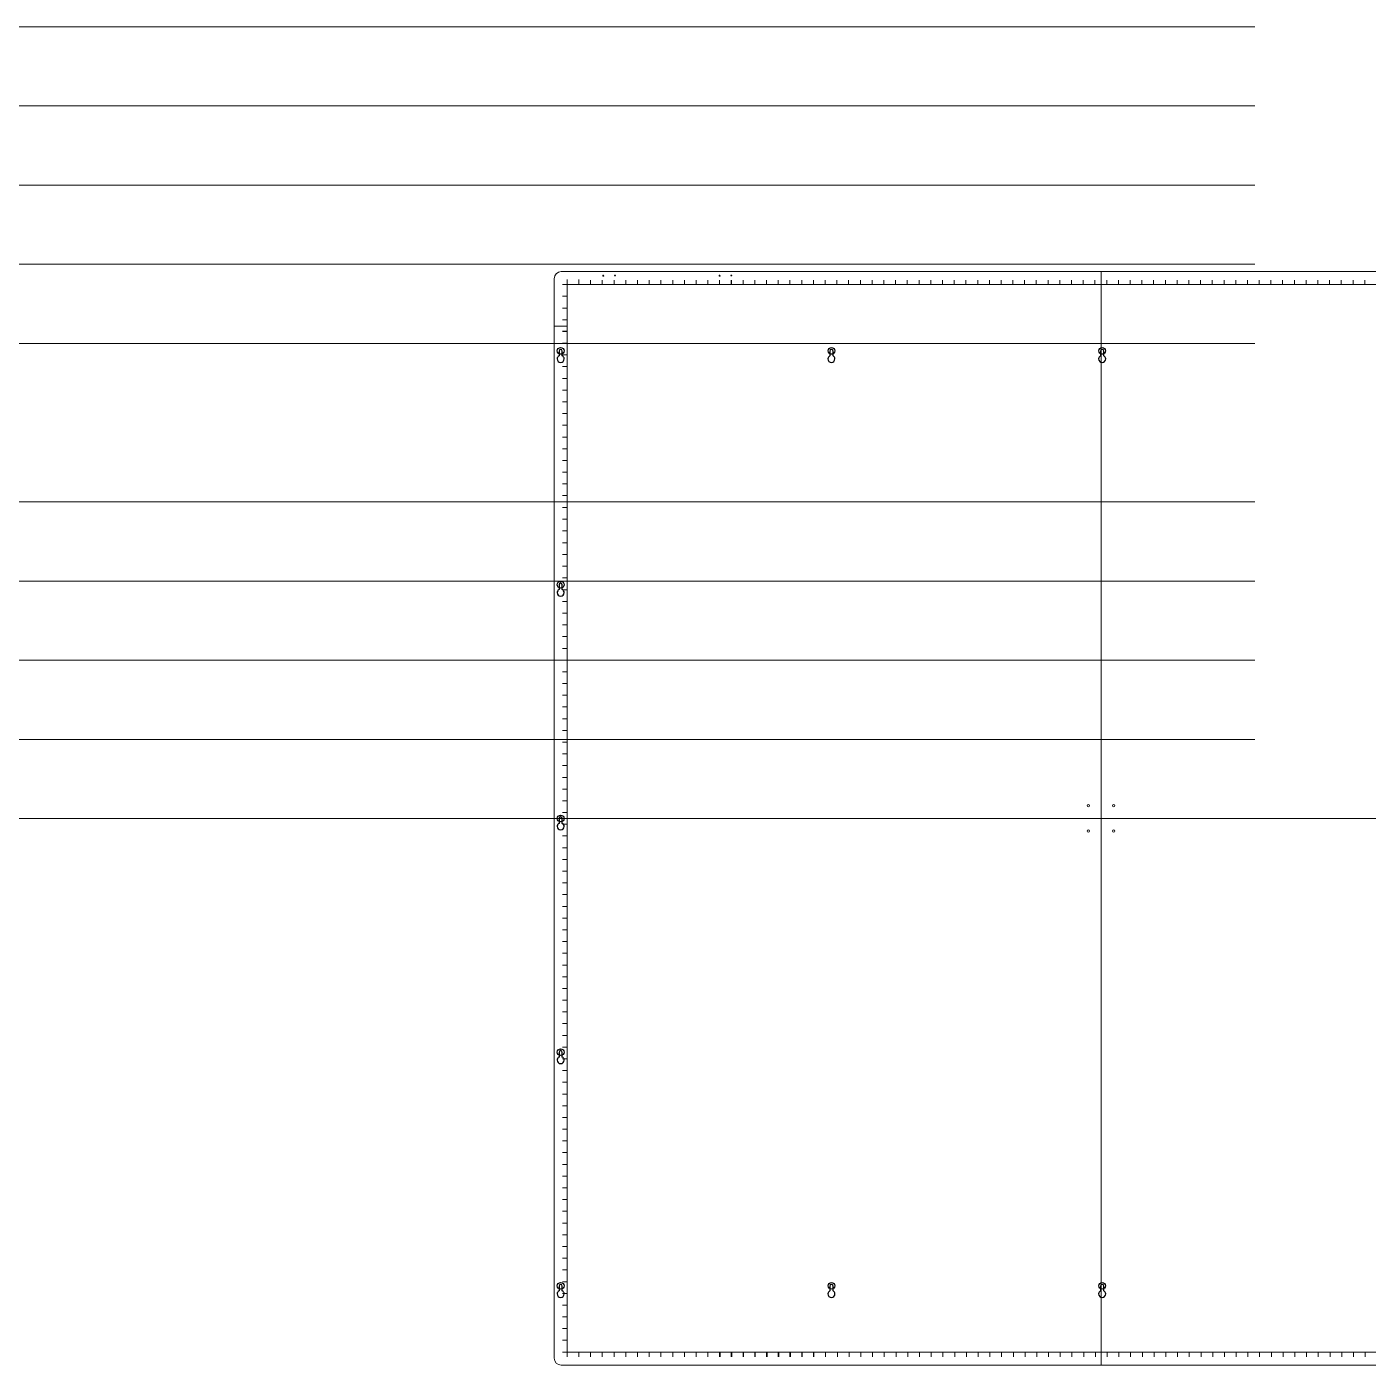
# Model space of a CAD drawing. Header units: millimetres. Extents: x -1390 to 6316, y -1840 to 2435.
# Drawn here: x 767 to 1682, y -1673 to -760 of the extents above; entities that cross this region are included whole.
import ezdxf

# ---------------------------------------------------------------- set-up
doc = ezdxf.new("R2010")
doc.units = ezdxf.units.MM
for name, color, linetype, lineweight, true_color in [('Build platform acrylic', 1, 'CONTINUOUS', 0, 0xff0000), ('Build platform acrylic text', 5, 'CONTINUOUS', 0, 0x0000ff), ('Referance lines', 3, 'CONTINUOUS', 0, 0x00ff00)]:
    doc.layers.add(name, color=color, linetype=linetype, lineweight=lineweight, true_color=true_color)
doc.layers.add('Layer_1', color=7, linetype='CONTINUOUS', true_color=0xffffff)

msp = doc.modelspace()

# ---------------------------------------------------------------- linework, layer by layer
at = {"layer": 'Build platform acrylic', "color": 1, "true_color": 0xff0000}
for p, q in [((1776.16, -927.03), (1223.84, -927.03)), ((1127.03, -1576.16), (1127.03, -1023.84)), ((1776.16, -1672.97), (1223.84, -1672.97))]:
    msp.add_line(p, q, dxfattribs=at)
for points in [[(1127.03, -1115.84), (1127.03, -931.83)], [(1131.83, -927.03), (1315.84, -927.03), (1315.84, -927.03)], [(1491.34, -1292.15), (1491.34, -1292.15)], [(1508.66, -1292.15), (1508.66, -1292.15)], [(1491.34, -1309.48), (1491.34, -1309.48)], [(1508.61, -1309.48), (1508.61, -1309.48)], [(1127.03, -1668.17), (1127.03, -1484.16)], [(1315.84, -1672.97), (1131.83, -1672.97)]]:
    msp.add_lwpolyline(points, dxfattribs=at)
for points in [[(1127.03, -931.83), (1127.03, -929.18), (1129.18, -927.03), (1131.83, -927.03)], [(1490.54, -1291.35), (1490.54, -1290.91), (1490.89, -1290.55), (1491.34, -1290.55)], [(1491.34, -1292.15), (1490.89, -1292.15), (1490.54, -1291.79), (1490.54, -1291.35)], [(1491.34, -1290.55), (1491.78, -1290.55), (1492.14, -1290.91), (1492.14, -1291.35)], [(1492.14, -1291.35), (1492.14, -1291.79), (1491.78, -1292.15), (1491.34, -1292.15)], [(1507.86, -1291.35), (1507.86, -1290.91), (1508.22, -1290.55), (1508.66, -1290.55)], [(1508.66, -1292.15), (1508.22, -1292.15), (1507.86, -1291.79), (1507.86, -1291.35)], [(1508.66, -1290.55), (1509.1, -1290.55), (1509.46, -1290.91), (1509.46, -1291.35)], [(1509.46, -1291.35), (1509.46, -1291.79), (1509.1, -1292.15), (1508.66, -1292.15)], [(1490.54, -1308.68), (1490.54, -1308.24), (1490.89, -1307.88), (1491.34, -1307.88)], [(1491.34, -1307.88), (1491.78, -1307.88), (1492.14, -1308.24), (1492.14, -1308.68)], [(1507.81, -1308.68), (1507.81, -1308.24), (1508.17, -1307.88), (1508.61, -1307.88)], [(1508.61, -1307.88), (1509.06, -1307.88), (1509.41, -1308.24), (1509.41, -1308.68)], [(1491.34, -1309.48), (1490.89, -1309.48), (1490.54, -1309.12), (1490.54, -1308.68)], [(1492.14, -1308.68), (1492.14, -1309.12), (1491.78, -1309.48), (1491.34, -1309.48)], [(1508.61, -1309.48), (1508.17, -1309.48), (1507.81, -1309.12), (1507.81, -1308.68)], [(1509.41, -1308.68), (1509.41, -1309.12), (1509.06, -1309.48), (1508.61, -1309.48)], [(1131.83, -1672.97), (1129.18, -1672.97), (1127.03, -1670.82), (1127.03, -1668.17)]]:
    msp.add_open_spline(points, degree=3, dxfattribs=at)
at = {"layer": 'Build platform acrylic text', "color": 5, "true_color": 0x0000ff}
for p, q in [((1500, -1672.97), (1500, -927.03)), ((1872.97, -1300), (1127.03, -1300))]:
    msp.add_line(p, q, dxfattribs=at)
at = {"layer": 'Build platform acrylic text'}
for p, q in [((1127.03, -964.19), (1135.83, -964.19)), ((1125.78, -1300), (1678.11, -1300))]:
    msp.add_line(p, q, dxfattribs=at)
at = {"layer": 'Build platform acrylic text', "color": 5, "true_color": 0x0000ff}
for points in [[(1135.83, -932.42), (1135.83, -1114.92)], [(1135.83, -932.75), (1135.83, -1114.92)], [(1143.83, -932.42), (1143.83, -935.67)], [(1143.83, -935.83), (1143.83, -932.75)], [(1143.83, -935.83), (1143.83, -932.75)], [(1151.83, -932.75), (1151.83, -935.83)], [(1151.83, -932.75), (1151.83, -935.83)], [(1159.83, -935.83), (1159.83, -932.75)], [(1159.83, -935.83), (1159.83, -932.75)], [(1160.15, -929.81), (1160.15, -929.81)], [(1167.83, -932.75), (1167.83, -935.83)], [(1167.83, -932.75), (1167.83, -935.83)], [(1168.19, -929.66), (1168.19, -929.66)], [(1175.83, -935.83), (1175.83, -932.75)], [(1175.84, -935.83), (1175.84, -932.75)], [(1183.83, -932.75), (1183.83, -935.83)], [(1183.84, -932.75), (1183.84, -935.83)], [(1191.83, -935.83), (1191.83, -932.75)], [(1191.84, -935.83), (1191.84, -932.75)], [(1199.83, -932.75), (1199.83, -935.83)], [(1199.84, -932.75), (1199.84, -935.83)], [(1207.83, -935.83), (1207.83, -932.75)], [(1207.84, -935.83), (1207.84, -932.75)], [(1215.83, -932.75), (1215.83, -935.83)], [(1215.84, -932.75), (1215.84, -935.83)], [(1223.83, -935.83), (1223.83, -932.75)], [(1223.84, -935.83), (1223.84, -932.75)], [(1231.83, -932.75), (1231.83, -935.83)], [(1231.84, -932.75), (1231.84, -935.83)], [(1239.5, -929.81), (1239.5, -929.81)], [(1239.83, -935.83), (1239.83, -932.75)], [(1239.84, -935.83), (1239.84, -932.75)], [(1247.54, -929.66), (1247.54, -929.66)], [(1247.83, -932.75), (1247.83, -935.83)], [(1247.84, -932.75), (1247.84, -935.83)], [(1255.83, -935.83), (1255.83, -932.75)], [(1255.84, -935.83), (1255.84, -932.75)], [(1263.84, -932.75), (1263.84, -935.83)], [(1263.84, -932.75), (1263.84, -935.83)], [(1271.83, -935.83), (1271.83, -932.75)], [(1271.84, -935.83), (1271.84, -932.75)], [(1279.84, -932.75), (1279.84, -935.83)], [(1279.84, -932.75), (1279.84, -935.83)], [(1287.84, -935.83), (1287.84, -932.75)], [(1287.84, -935.83), (1287.84, -932.75)], [(1295.84, -932.75), (1295.84, -935.83)], [(1295.84, -932.75), (1295.84, -935.83)], [(1295.84, -935.83), (1295.84, -932.75)], [(1303.84, -935.83), (1303.84, -932.75)], [(1303.84, -935.83), (1303.84, -932.75)], [(1303.84, -932.75), (1303.84, -935.83)], [(1311.84, -935.83), (1311.84, -932.75)], [(1319.84, -932.75), (1319.84, -935.83)], [(1327.84, -935.83), (1327.84, -932.75)], [(1335.84, -932.75), (1335.84, -935.83)], [(1343.84, -935.83), (1343.84, -932.75)], [(1351.84, -932.75), (1351.84, -935.83)], [(1359.84, -935.83), (1359.84, -932.75)], [(1367.84, -932.75), (1367.84, -935.83)], [(1375.84, -935.83), (1375.84, -932.75)], [(1383.84, -932.75), (1383.84, -935.83)], [(1391.84, -935.83), (1391.84, -932.75)], [(1399.84, -932.75), (1399.84, -935.83)], [(1407.84, -935.83), (1407.84, -932.75)], [(1415.84, -932.75), (1415.84, -935.83)], [(1423.84, -935.83), (1423.84, -932.75)], [(1431.84, -932.75), (1431.84, -935.83)], [(1439.84, -935.83), (1439.84, -932.75)], [(1447.84, -932.75), (1447.84, -935.83)], [(1447.84, -935.83), (1447.84, -932.75)], [(1455.84, -935.83), (1455.84, -932.75)], [(1455.84, -932.75), (1455.84, -935.83)], [(1463.84, -935.83), (1463.84, -932.75)], [(1471.84, -932.75), (1471.84, -935.83)], [(1479.84, -935.83), (1479.84, -932.75)], [(1487.84, -932.75), (1487.84, -935.83)], [(1495.84, -935.83), (1495.84, -932.75)], [(1503.84, -932.75), (1503.84, -935.83)], [(1511.84, -935.83), (1511.84, -932.75)], [(1519.84, -932.75), (1519.84, -935.83)], [(1527.84, -935.83), (1527.84, -932.75)], [(1535.84, -932.75), (1535.84, -935.83)], [(1543.84, -935.83), (1543.84, -932.75)], [(1551.84, -932.75), (1551.84, -935.83)], [(1559.84, -935.83), (1559.84, -932.75)], [(1567.84, -932.75), (1567.84, -935.83)], [(1575.84, -935.83), (1575.84, -932.75)], [(1583.84, -932.75), (1583.84, -935.83)], [(1591.84, -935.83), (1591.84, -932.75)], [(1599.84, -932.75), (1599.84, -935.83)], [(1599.84, -935.83), (1599.84, -932.75)], [(1607.84, -935.83), (1607.84, -932.75)], [(1607.84, -932.75), (1607.84, -935.83)], [(1615.84, -935.83), (1615.84, -932.75)], [(1623.84, -932.75), (1623.84, -935.83)], [(1631.85, -935.83), (1631.85, -932.75)], [(1639.84, -932.75), (1639.84, -935.83)], [(1647.85, -935.83), (1647.85, -932.75)], [(1655.85, -932.75), (1655.85, -935.83)], [(1663.85, -935.83), (1663.85, -932.75)], [(1671.85, -932.75), (1671.85, -935.83)], [(1679.85, -935.83), (1679.85, -932.75)], [(1315.08, -935.83), (1132.59, -935.83)], [(1315.08, -935.83), (1132.59, -935.83)], [(1467.09, -935.83), (1284.59, -935.83)], [(1619.09, -935.83), (1436.59, -935.83)], [(1771.09, -935.83), (1588.6, -935.83)], [(1132.59, -943.83), (1135.83, -943.83)], [(1132.59, -943.83), (1135.83, -943.83)], [(1132.59, -951.83), (1135.83, -951.83)], [(1132.59, -959.83), (1135.83, -959.83)], [(1132.59, -967.83), (1135.83, -967.83)], [(1132.75, -967.67), (1135.83, -967.67)], [(1132.59, -975.83), (1135.83, -975.83)], [(1132.59, -983.83), (1135.83, -983.83)], [(1132.59, -991.83), (1135.83, -991.83)], [(1132.59, -999.83), (1135.83, -999.83)], [(1132.59, -1007.83), (1135.83, -1007.83)], [(1132.59, -1015.83), (1135.83, -1015.83)], [(1132.59, -1023.84), (1135.83, -1023.84)], [(1132.59, -1031.84), (1135.83, -1031.84)], [(1135.83, -1028.74), (1135.83, -1211.24)], [(1132.59, -1039.84), (1135.83, -1039.84)], [(1132.59, -1047.84), (1135.83, -1047.84)], [(1132.59, -1055.84), (1135.83, -1055.84)], [(1132.59, -1063.84), (1135.83, -1063.84)], [(1132.59, -1071.84), (1135.83, -1071.84)], [(1132.59, -1079.84), (1135.83, -1079.84)], [(1132.59, -1087.84), (1135.83, -1087.84)], [(1132.59, -1095.84), (1135.83, -1095.84)], [(1132.59, -1103.84), (1135.83, -1103.84)], [(1132.75, -1111.99), (1135.83, -1111.99)], [(1135.83, -1119.99), (1132.75, -1119.99)], [(1132.75, -1127.99), (1135.83, -1127.99)], [(1135.83, -1135.99), (1132.75, -1135.99)], [(1132.75, -1143.99), (1135.83, -1143.99)], [(1135.83, -1151.99), (1132.75, -1151.99)], [(1132.75, -1159.99), (1135.83, -1159.99)], [(1135.83, -1167.99), (1132.75, -1167.99)], [(1132.75, -1175.99), (1135.83, -1175.99)], [(1135.83, -1183.99), (1132.75, -1183.99)], [(1135.83, -1180.74), (1135.83, -1363.24)], [(1135.83, -1191.99), (1132.75, -1191.99)], [(1132.75, -1191.99), (1135.83, -1191.99)], [(1132.75, -1199.99), (1135.83, -1199.99)], [(1135.83, -1199.99), (1132.75, -1199.99)], [(1135.83, -1207.99), (1132.75, -1207.99)], [(1132.75, -1215.99), (1135.83, -1215.99)], [(1135.83, -1223.99), (1132.75, -1223.99)], [(1132.75, -1231.99), (1135.83, -1231.99)], [(1135.83, -1239.99), (1132.75, -1239.99)], [(1132.75, -1247.99), (1135.83, -1247.99)], [(1135.83, -1255.99), (1132.75, -1255.99)], [(1132.75, -1263.99), (1135.83, -1263.99)], [(1135.83, -1271.99), (1132.75, -1271.99)], [(1132.75, -1279.99), (1135.83, -1279.99)], [(1135.83, -1287.99), (1132.75, -1287.99)], [(1132.75, -1295.99), (1135.83, -1295.99)], [(1135.83, -1303.99), (1132.75, -1303.99)], [(1132.75, -1311.99), (1135.83, -1311.99)], [(1135.83, -1319.99), (1132.75, -1319.99)], [(1132.75, -1327.99), (1135.83, -1327.99)], [(1135.83, -1332.75), (1135.83, -1515.24)], [(1135.83, -1335.99), (1132.75, -1335.99)], [(1135.83, -1343.99), (1132.75, -1343.99)], [(1132.75, -1343.99), (1135.83, -1343.99)], [(1132.75, -1351.99), (1135.83, -1351.99)], [(1135.83, -1351.99), (1132.75, -1351.99)], [(1135.83, -1359.99), (1132.75, -1359.99)], [(1132.75, -1367.99), (1135.83, -1367.99)], [(1135.83, -1375.99), (1132.75, -1375.99)], [(1132.75, -1383.99), (1135.83, -1383.99)], [(1135.83, -1391.99), (1132.75, -1391.99)], [(1132.75, -1399.99), (1135.83, -1399.99)], [(1135.83, -1407.99), (1132.75, -1407.99)], [(1132.75, -1415.99), (1135.83, -1415.99)], [(1135.83, -1423.99), (1132.75, -1423.99)], [(1132.75, -1431.99), (1135.83, -1431.99)], [(1135.83, -1439.99), (1132.75, -1439.99)], [(1132.75, -1447.99), (1135.83, -1447.99)], [(1135.83, -1455.99), (1132.75, -1455.99)], [(1132.75, -1464), (1135.83, -1464)], [(1135.83, -1471.99), (1132.75, -1471.99)], [(1132.75, -1480), (1135.83, -1480)], [(1135.83, -1488), (1132.75, -1488)], [(1135.83, -1484.75), (1135.83, -1667.25)], [(1135.83, -1485.08), (1135.83, -1667.25)], [(1135.83, -1496), (1132.75, -1496)], [(1132.75, -1496), (1135.83, -1496)], [(1132.75, -1504), (1135.83, -1504)], [(1135.83, -1504), (1132.75, -1504)], [(1135.83, -1512), (1132.75, -1512)], [(1132.75, -1520), (1135.83, -1520)], [(1135.83, -1528), (1132.75, -1528)], [(1132.75, -1536), (1135.83, -1536)], [(1135.83, -1544), (1132.75, -1544)], [(1132.75, -1552), (1135.83, -1552)], [(1135.83, -1560), (1132.75, -1560)], [(1132.75, -1568), (1135.83, -1568)], [(1135.83, -1576), (1132.75, -1576)], [(1132.75, -1584), (1135.83, -1584)], [(1135.83, -1592), (1132.75, -1592)], [(1132.75, -1600), (1135.83, -1600)], [(1135.83, -1608), (1132.75, -1608)], [(1132.75, -1616), (1135.83, -1616)], [(1135.83, -1624), (1132.75, -1624)], [(1132.75, -1632), (1135.83, -1632)], [(1135.83, -1640), (1132.75, -1640)], [(1132.75, -1648), (1135.83, -1648)], [(1132.59, -1664.17), (1315.08, -1664.17)], [(1135.83, -1656), (1132.75, -1656)], [(1143.83, -1667.25), (1143.83, -1664)], [(1143.83, -1664.17), (1143.83, -1667.25)], [(1151.83, -1667.25), (1151.83, -1664.17)], [(1159.83, -1664.17), (1159.83, -1667.25)], [(1167.83, -1667.25), (1167.83, -1664.17)], [(1175.83, -1664.17), (1175.83, -1667.25)], [(1183.83, -1667.25), (1183.83, -1664.17)], [(1191.83, -1664.17), (1191.83, -1667.25)], [(1199.83, -1667.25), (1199.83, -1664.17)], [(1207.83, -1664.17), (1207.83, -1667.25)], [(1215.83, -1667.25), (1215.83, -1664.17)], [(1223.83, -1664.17), (1223.83, -1667.25)], [(1228.91, -1664.17), (1411.41, -1664.17)], [(1231.83, -1667.25), (1231.83, -1664.17)], [(1239.83, -1664.17), (1239.83, -1667.25)], [(1240.16, -1664.17), (1240.16, -1667.25)], [(1247.83, -1667.25), (1247.83, -1664.17)], [(1248.16, -1667.25), (1248.16, -1664.17)], [(1255.83, -1664.17), (1255.83, -1667.25)], [(1256.16, -1664.17), (1256.16, -1667.25)], [(1263.84, -1667.25), (1263.84, -1664.17)], [(1264.16, -1667.25), (1264.16, -1664.17)], [(1271.83, -1664.17), (1271.83, -1667.25)], [(1272.16, -1664.17), (1272.16, -1667.25)], [(1279.84, -1667.25), (1279.84, -1664.17)], [(1280.16, -1667.25), (1280.16, -1664.17)], [(1287.84, -1664.17), (1287.84, -1667.25)], [(1288.16, -1664.17), (1288.16, -1667.25)], [(1295.84, -1667.25), (1295.84, -1664.17)], [(1296.16, -1667.25), (1296.16, -1664.17)], [(1303.84, -1664.17), (1303.84, -1667.25)], [(1304.16, -1664.17), (1304.16, -1667.25)], [(1312.16, -1667.25), (1312.16, -1664.17)], [(1320.16, -1664.17), (1320.16, -1667.25)], [(1328.16, -1667.25), (1328.16, -1664.17)], [(1336.16, -1664.17), (1336.16, -1667.25)], [(1344.16, -1667.25), (1344.16, -1664.17)], [(1352.16, -1664.17), (1352.16, -1667.25)], [(1360.16, -1667.25), (1360.16, -1664.17)], [(1368.16, -1664.17), (1368.16, -1667.25)], [(1376.16, -1667.25), (1376.16, -1664.17)], [(1380.91, -1664.17), (1563.41, -1664.17)], [(1384.16, -1664.17), (1384.16, -1667.25)], [(1392.16, -1664.17), (1392.16, -1667.25)], [(1392.16, -1667.25), (1392.16, -1664.17)], [(1400.16, -1667.25), (1400.16, -1664.17)], [(1400.16, -1664.17), (1400.16, -1667.25)], [(1408.16, -1664.17), (1408.16, -1667.25)], [(1416.16, -1667.25), (1416.16, -1664.17)], [(1424.16, -1664.17), (1424.16, -1667.25)], [(1432.16, -1667.25), (1432.16, -1664.17)], [(1440.16, -1664.17), (1440.16, -1667.25)], [(1448.16, -1667.25), (1448.16, -1664.17)], [(1456.16, -1664.17), (1456.16, -1667.25)], [(1464.16, -1667.25), (1464.16, -1664.17)], [(1472.16, -1664.17), (1472.16, -1667.25)], [(1480.16, -1667.25), (1480.16, -1664.17)], [(1488.16, -1664.17), (1488.16, -1667.25)], [(1496.16, -1667.25), (1496.16, -1664.17)], [(1504.16, -1664.17), (1504.16, -1667.25)], [(1512.16, -1667.25), (1512.16, -1664.17)], [(1520.16, -1664.17), (1520.16, -1667.25)], [(1528.16, -1667.25), (1528.16, -1664.17)], [(1532.91, -1664.17), (1715.41, -1664.17)], [(1536.16, -1664.17), (1536.16, -1667.25)], [(1544.16, -1664.17), (1544.16, -1667.25)], [(1544.16, -1667.25), (1544.16, -1664.17)], [(1552.16, -1667.25), (1552.16, -1664.17)], [(1552.16, -1664.17), (1552.16, -1667.25)], [(1560.16, -1664.17), (1560.16, -1667.25)], [(1568.16, -1667.25), (1568.16, -1664.17)], [(1576.16, -1664.17), (1576.16, -1667.25)], [(1584.16, -1667.25), (1584.16, -1664.17)], [(1592.16, -1664.17), (1592.16, -1667.25)], [(1600.16, -1667.25), (1600.16, -1664.17)], [(1608.16, -1664.17), (1608.16, -1667.25)], [(1616.16, -1667.25), (1616.16, -1664.17)], [(1624.16, -1664.17), (1624.16, -1667.25)], [(1632.16, -1667.25), (1632.16, -1664.17)], [(1640.16, -1664.17), (1640.16, -1667.25)], [(1648.16, -1667.25), (1648.16, -1664.17)], [(1656.16, -1664.17), (1656.16, -1667.25)], [(1664.16, -1667.25), (1664.16, -1664.17)], [(1672.16, -1664.17), (1672.16, -1667.25)], [(1680.16, -1667.25), (1680.16, -1664.17)]]:
    msp.add_lwpolyline(points, dxfattribs=at)
for points in [[(1160.47, -929.41), (1160.28, -929.41), (1160.15, -929.57), (1160.15, -929.81)], [(1160.15, -929.81), (1160.15, -930.02), (1160.27, -930.16), (1160.46, -930.16)], [(1160.46, -930.16), (1160.61, -930.16), (1160.73, -930.09), (1160.79, -929.99)], [(1160.81, -929.9), (1160.81, -929.62), (1160.71, -929.41), (1160.47, -929.41)], [(1160.79, -929.99), (1160.8, -929.96), (1160.81, -929.94), (1160.81, -929.9)], [(1168.48, -929.4), (1168.29, -929.4), (1168.19, -929.52), (1168.19, -929.66)], [(1168.19, -929.66), (1168.19, -929.82), (1168.31, -929.91), (1168.51, -929.96)], [(1168.76, -929.66), (1168.76, -929.53), (1168.68, -929.4), (1168.48, -929.4)], [(1168.51, -929.96), (1168.65, -929.92), (1168.76, -929.81), (1168.76, -929.66)], [(1239.82, -929.41), (1239.63, -929.41), (1239.5, -929.57), (1239.5, -929.81)], [(1239.5, -929.81), (1239.5, -930.02), (1239.62, -930.16), (1239.81, -930.16)], [(1239.81, -930.16), (1239.96, -930.16), (1240.08, -930.09), (1240.14, -929.99)], [(1240.16, -929.9), (1240.16, -929.62), (1240.05, -929.41), (1239.82, -929.41)], [(1240.14, -929.99), (1240.15, -929.96), (1240.16, -929.94), (1240.16, -929.9)], [(1247.83, -929.4), (1247.64, -929.4), (1247.54, -929.52), (1247.54, -929.66)], [(1247.54, -929.66), (1247.54, -929.82), (1247.66, -929.91), (1247.85, -929.96)], [(1248.11, -929.66), (1248.11, -929.53), (1248.03, -929.4), (1247.83, -929.4)], [(1247.85, -929.96), (1248, -929.92), (1248.11, -929.81), (1248.11, -929.66)]]:
    msp.add_open_spline(points, degree=3, dxfattribs=at)
at = {"layer": 'Layer_1', "color": 1, "true_color": 0xff0000}
for points in [[(1129.03, -986.56), (1129.03, -986.56)], [(1130.31, -981.28), (1130.31, -984.48)], [(1132.55, -984.48), (1132.55, -981.28)], [(1313.69, -986.56), (1313.69, -986.56)], [(1314.97, -981.28), (1314.97, -984.48)], [(1317.21, -984.48), (1317.21, -981.28)], [(1498.35, -986.56), (1498.35, -986.56)], [(1499.63, -981.28), (1499.63, -984.48)], [(1501.87, -984.48), (1501.87, -981.28)], [(1130.31, -1140.72), (1130.31, -1143.92)], [(1132.55, -1143.92), (1132.55, -1140.72)], [(1129.03, -1146), (1129.03, -1146)], [(1129.03, -1305.44), (1129.03, -1305.44)], [(1130.31, -1300.16), (1130.31, -1303.36)], [(1132.55, -1303.36), (1132.55, -1300.16)], [(1130.31, -1459.6), (1130.31, -1462.8)], [(1132.55, -1462.8), (1132.55, -1459.6)], [(1129.03, -1464.87), (1129.03, -1464.87)], [(1130.31, -1619.03), (1130.31, -1622.23)], [(1132.55, -1622.23), (1132.55, -1619.03)], [(1314.98, -1619.03), (1314.98, -1622.23)], [(1317.22, -1622.23), (1317.22, -1619.03)], [(1499.63, -1619.03), (1499.63, -1622.23)], [(1501.87, -1622.23), (1501.87, -1619.03)], [(1129.03, -1624.31), (1129.03, -1624.31)], [(1313.7, -1624.31), (1313.7, -1624.31)], [(1498.35, -1624.31), (1498.35, -1624.31)]]:
    msp.add_lwpolyline(points, dxfattribs=at)
at = {"layer": 'Layer_1', "color": 7, "true_color": 0xffffff}
for points in [[(1129.15, -981.12), (1129.15, -979.86), (1130.18, -978.84), (1131.43, -978.84)], [(1131.43, -978.84), (1132.69, -978.84), (1133.71, -979.86), (1133.71, -981.12)], [(1313.81, -981.12), (1313.81, -979.86), (1314.83, -978.84), (1316.09, -978.84)], [(1316.09, -978.84), (1317.35, -978.84), (1318.37, -979.86), (1318.37, -981.12)], [(1498.47, -981.12), (1498.47, -979.86), (1499.49, -978.84), (1500.75, -978.84)], [(1500.75, -978.84), (1502.01, -978.84), (1503.03, -979.86), (1503.03, -981.12)], [(1131.43, -983.4), (1130.18, -983.4), (1129.15, -982.38), (1129.15, -981.12)], [(1133.71, -981.12), (1133.71, -982.38), (1132.69, -983.4), (1131.43, -983.4)], [(1316.09, -983.4), (1314.83, -983.4), (1313.81, -982.38), (1313.81, -981.12)], [(1318.37, -981.12), (1318.37, -982.38), (1317.35, -983.4), (1316.09, -983.4)], [(1500.75, -983.4), (1499.49, -983.4), (1498.47, -982.38), (1498.47, -981.12)], [(1503.03, -981.12), (1503.03, -982.38), (1502.01, -983.4), (1500.75, -983.4)], [(1129.15, -1140.56), (1129.15, -1139.3), (1130.18, -1138.28), (1131.43, -1138.28)], [(1131.43, -1142.84), (1130.18, -1142.84), (1129.15, -1141.82), (1129.15, -1140.56)], [(1131.43, -1138.28), (1132.69, -1138.28), (1133.71, -1139.3), (1133.71, -1140.56)], [(1133.71, -1140.56), (1133.71, -1141.82), (1132.69, -1142.84), (1131.43, -1142.84)], [(1129.15, -1300), (1129.15, -1298.74), (1130.18, -1297.72), (1131.43, -1297.72)], [(1131.43, -1297.72), (1132.69, -1297.72), (1133.71, -1298.74), (1133.71, -1300)], [(1131.43, -1302.28), (1130.18, -1302.28), (1129.15, -1301.26), (1129.15, -1300)], [(1133.71, -1300), (1133.71, -1301.26), (1132.69, -1302.28), (1131.43, -1302.28)], [(1129.15, -1459.44), (1129.15, -1458.18), (1130.18, -1457.16), (1131.43, -1457.16)], [(1131.43, -1461.72), (1130.18, -1461.72), (1129.15, -1460.7), (1129.15, -1459.44)], [(1131.43, -1457.16), (1132.69, -1457.16), (1133.71, -1458.18), (1133.71, -1459.44)], [(1133.71, -1459.44), (1133.71, -1460.7), (1132.69, -1461.72), (1131.43, -1461.72)], [(1129.15, -1618.87), (1129.15, -1617.61), (1130.18, -1616.59), (1131.43, -1616.59)], [(1131.43, -1621.15), (1130.18, -1621.15), (1129.15, -1620.13), (1129.15, -1618.87)], [(1131.43, -1616.59), (1132.69, -1616.59), (1133.71, -1617.61), (1133.71, -1618.87)], [(1133.71, -1618.87), (1133.71, -1620.13), (1132.69, -1621.15), (1131.43, -1621.15)], [(1313.82, -1618.87), (1313.82, -1617.61), (1314.84, -1616.59), (1316.1, -1616.59)], [(1316.1, -1621.15), (1314.84, -1621.15), (1313.82, -1620.13), (1313.82, -1618.87)], [(1316.1, -1616.59), (1317.36, -1616.59), (1318.38, -1617.61), (1318.38, -1618.87)], [(1318.38, -1618.87), (1318.38, -1620.13), (1317.36, -1621.15), (1316.1, -1621.15)], [(1498.47, -1618.87), (1498.47, -1617.61), (1499.49, -1616.59), (1500.75, -1616.59)], [(1500.75, -1621.15), (1499.49, -1621.15), (1498.47, -1620.13), (1498.47, -1618.87)], [(1500.75, -1616.59), (1502.01, -1616.59), (1503.03, -1617.61), (1503.03, -1618.87)], [(1503.03, -1618.87), (1503.03, -1620.13), (1502.01, -1621.15), (1500.75, -1621.15)]]:
    msp.add_open_spline(points, degree=3, dxfattribs=at)
at = {"layer": 'Layer_1', "color": 1, "true_color": 0xff0000}
for points in [[(1130.31, -984.48), (1129.6, -984.9), (1129.03, -985.67), (1129.03, -986.56)], [(1129.03, -986.56), (1129.03, -987.89), (1130.11, -988.96), (1131.43, -988.96)], [(1131.43, -980.08), (1130.77, -980.08), (1130.31, -980.62), (1130.31, -981.28)], [(1132.55, -981.28), (1132.55, -980.62), (1132.1, -980.08), (1131.43, -980.08)], [(1131.43, -988.96), (1132.76, -988.96), (1133.83, -987.89), (1133.83, -986.56)], [(1133.83, -986.56), (1133.83, -985.67), (1133.27, -984.9), (1132.55, -984.48)], [(1314.97, -984.48), (1314.25, -984.9), (1313.69, -985.67), (1313.69, -986.56)], [(1313.69, -986.56), (1313.69, -987.88), (1314.77, -988.96), (1316.09, -988.96)], [(1316.09, -980.08), (1315.43, -980.08), (1314.97, -980.62), (1314.97, -981.28)], [(1317.21, -981.28), (1317.21, -980.62), (1316.75, -980.08), (1316.09, -980.08)], [(1316.09, -988.96), (1317.42, -988.96), (1318.49, -987.88), (1318.49, -986.56)], [(1318.49, -986.56), (1318.49, -985.67), (1317.93, -984.9), (1317.21, -984.48)], [(1499.63, -984.48), (1498.91, -984.9), (1498.35, -985.67), (1498.35, -986.56)], [(1498.35, -986.56), (1498.35, -987.89), (1499.43, -988.96), (1500.75, -988.96)], [(1500.75, -980.08), (1500.09, -980.08), (1499.63, -980.62), (1499.63, -981.28)], [(1501.87, -981.28), (1501.87, -980.62), (1501.41, -980.08), (1500.75, -980.08)], [(1500.75, -988.96), (1502.08, -988.96), (1503.15, -987.89), (1503.15, -986.56)], [(1503.15, -986.56), (1503.15, -985.67), (1502.59, -984.9), (1501.87, -984.48)], [(1131.43, -1139.52), (1130.77, -1139.52), (1130.31, -1140.06), (1130.31, -1140.72)], [(1132.55, -1140.72), (1132.55, -1140.06), (1132.1, -1139.52), (1131.43, -1139.52)], [(1130.31, -1143.92), (1129.6, -1144.34), (1129.03, -1145.11), (1129.03, -1146)], [(1129.03, -1146), (1129.03, -1147.32), (1130.11, -1148.4), (1131.43, -1148.4)], [(1131.43, -1148.4), (1132.76, -1148.4), (1133.83, -1147.32), (1133.83, -1146)], [(1133.83, -1146), (1133.83, -1145.11), (1133.27, -1144.34), (1132.55, -1143.92)], [(1131.43, -1298.96), (1130.77, -1298.96), (1130.31, -1299.5), (1130.31, -1300.16)], [(1132.55, -1300.16), (1132.55, -1299.5), (1132.1, -1298.96), (1131.43, -1298.96)], [(1130.31, -1303.36), (1129.6, -1303.78), (1129.03, -1304.55), (1129.03, -1305.44)], [(1129.03, -1305.44), (1129.03, -1306.76), (1130.11, -1307.84), (1131.43, -1307.84)], [(1131.43, -1307.84), (1132.76, -1307.84), (1133.83, -1306.76), (1133.83, -1305.44)], [(1133.83, -1305.44), (1133.83, -1304.55), (1133.27, -1303.78), (1132.55, -1303.36)], [(1130.31, -1462.8), (1129.6, -1463.21), (1129.03, -1463.98), (1129.03, -1464.87)], [(1131.43, -1458.4), (1130.77, -1458.4), (1130.31, -1458.93), (1130.31, -1459.6)], [(1132.55, -1459.6), (1132.55, -1458.93), (1132.1, -1458.4), (1131.43, -1458.4)], [(1133.83, -1464.87), (1133.83, -1463.98), (1133.27, -1463.21), (1132.55, -1462.8)], [(1129.03, -1464.87), (1129.03, -1466.2), (1130.11, -1467.27), (1131.43, -1467.27)], [(1131.43, -1467.27), (1132.76, -1467.27), (1133.83, -1466.2), (1133.83, -1464.87)], [(1131.43, -1617.83), (1130.77, -1617.83), (1130.31, -1618.37), (1130.31, -1619.03)], [(1132.55, -1619.03), (1132.55, -1618.37), (1132.1, -1617.83), (1131.43, -1617.83)], [(1316.1, -1617.83), (1315.43, -1617.83), (1314.98, -1618.37), (1314.98, -1619.03)], [(1317.22, -1619.03), (1317.22, -1618.37), (1316.76, -1617.83), (1316.1, -1617.83)], [(1500.75, -1617.83), (1500.09, -1617.83), (1499.63, -1618.37), (1499.63, -1619.03)], [(1501.87, -1619.03), (1501.87, -1618.37), (1501.42, -1617.83), (1500.75, -1617.83)], [(1130.31, -1622.23), (1129.6, -1622.65), (1129.03, -1623.42), (1129.03, -1624.31)], [(1129.03, -1624.31), (1129.03, -1625.63), (1130.11, -1626.71), (1131.43, -1626.71)], [(1131.43, -1626.71), (1132.76, -1626.71), (1133.83, -1625.63), (1133.83, -1624.31)], [(1133.83, -1624.31), (1133.83, -1623.42), (1133.27, -1622.65), (1132.55, -1622.23)], [(1314.98, -1622.23), (1314.26, -1622.65), (1313.7, -1623.42), (1313.7, -1624.31)], [(1313.7, -1624.31), (1313.7, -1625.63), (1314.77, -1626.71), (1316.1, -1626.71)], [(1316.1, -1626.71), (1317.42, -1626.71), (1318.5, -1625.63), (1318.5, -1624.31)], [(1318.5, -1624.31), (1318.5, -1623.42), (1317.93, -1622.65), (1317.22, -1622.23)], [(1499.63, -1622.23), (1498.92, -1622.65), (1498.35, -1623.42), (1498.35, -1624.31)], [(1498.35, -1624.31), (1498.35, -1625.63), (1499.43, -1626.71), (1500.75, -1626.71)], [(1500.75, -1626.71), (1502.08, -1626.71), (1503.15, -1625.63), (1503.15, -1624.31)], [(1503.15, -1624.31), (1503.15, -1623.42), (1502.59, -1622.65), (1501.87, -1622.23)]]:
    msp.add_open_spline(points, degree=3, dxfattribs=at)
at = {"layer": 'Referance lines'}
for p, q in [((-395.07, -760.03), (1604.93, -760.03)), ((-395.07, -814.02), (1604.93, -814.02)), ((-395.07, -868.05), (1604.93, -868.05)), ((-395.07, -922.04), (1604.93, -922.04)), ((-395.07, -976.07), (1604.93, -976.07)), ((-395.07, -1084.09), (1604.93, -1084.09)), ((-395.07, -1138.1), (1604.93, -1138.1)), ((-395.07, -1192.09), (1604.93, -1192.09)), ((-395.07, -1246.12), (1604.93, -1246.12)), ((-395.07, -1300.13), (1604.93, -1300.13))]:
    msp.add_line(p, q, dxfattribs=at)

doc.saveas('drawing.dxf')
